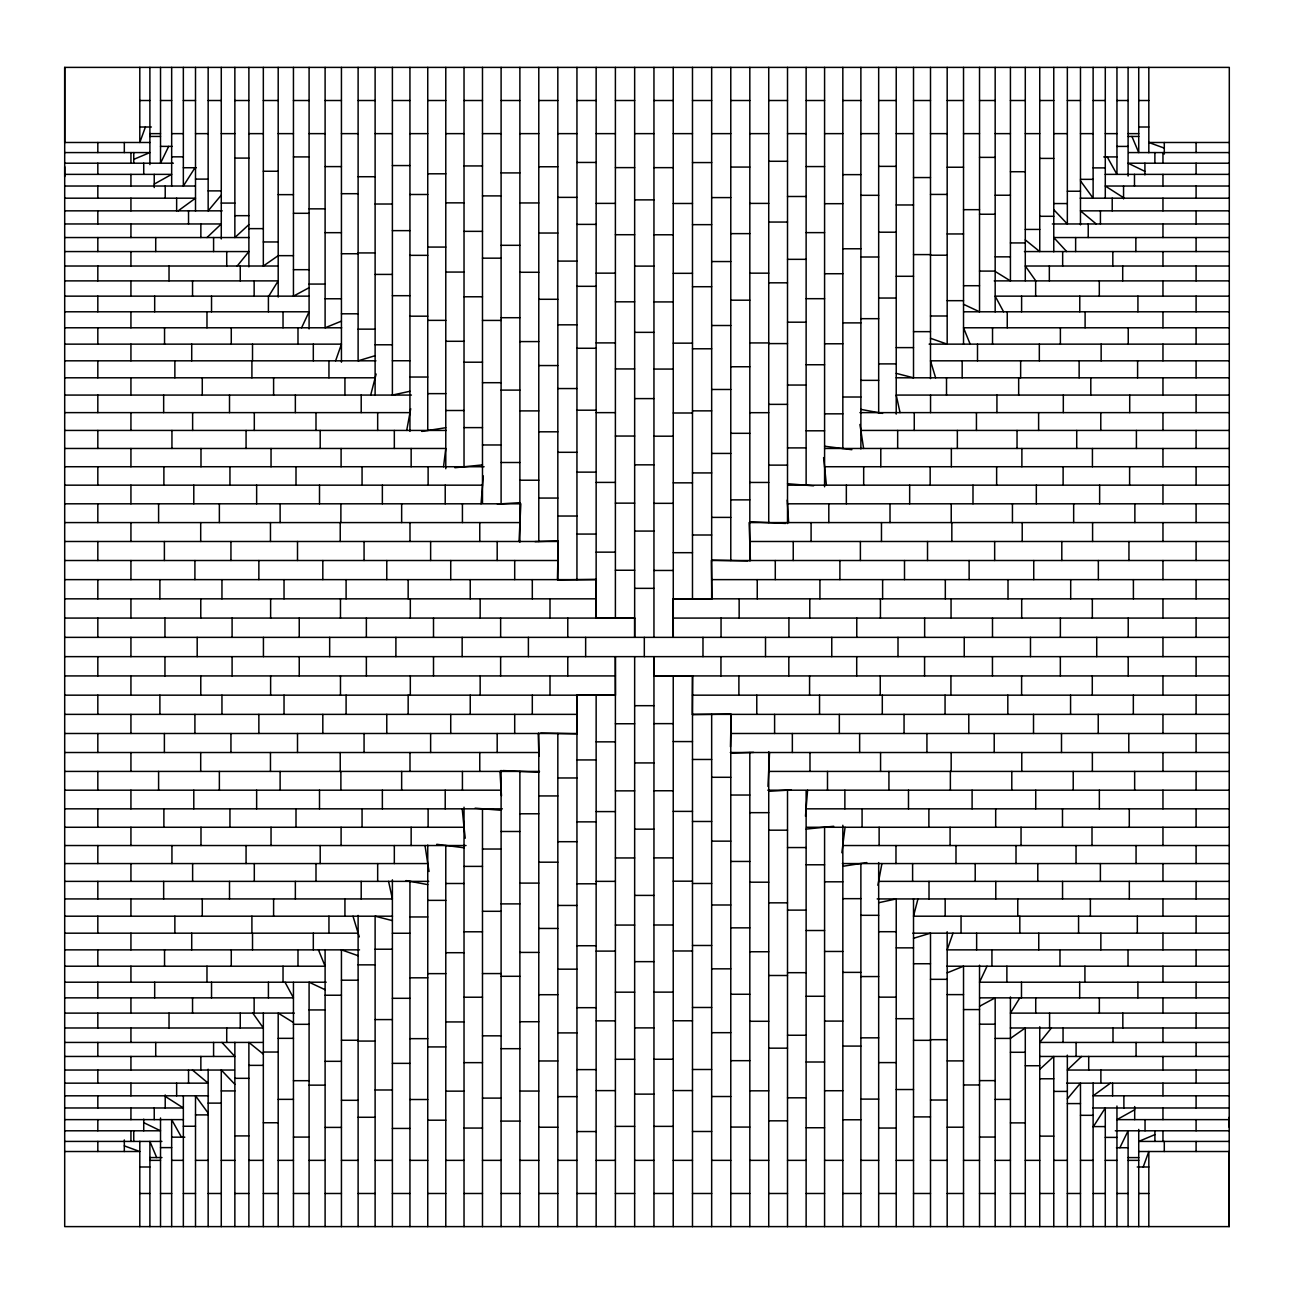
<?xml version="1.0" encoding="UTF-8"?>
<svg xmlns="http://www.w3.org/2000/svg" width="1294" height="1294" viewBox="0 0 1294 1294"><rect width="100%" height="100%" fill="white"/><g stroke="black" fill="none" stroke-linecap="round" stroke-linejoin="round"><path stroke-width="1.5" d="M64.7 176.696L64.7 166.748M64.7 67.385L64.7 1226.615L1229.203 1226.615L1229.3 67.385L64.7 67.385L64.7 142.486L150.007 142.486M64.7 579.631L596.291 579.631L596.033 618.079L634.658 618.047L634.658 637.36L634.658 67.385M1229.203 714.369L692.322 714.369L692.581 675.921L653.955 675.953L653.955 656.64L653.955 1226.615M1229.203 1226.615L1229.203 1151.514L1138.623 1151.514M1229.203 1127.252L1229.203 1117.304M557.439 579.631L558.296 541.49L64.7 541.49M730.463 746.8L731.175 714.369M519.056 541.49L520.835 503.803L64.7 503.803M767.973 786.445L769.558 752.51M481.044 503.803L483.293 475.949M805.483 816.207L807.585 790.197M443.535 466.73L445.783 448.468L64.7 448.468M841.86 852.746L845.079 827.27M406.704 430.433L410.716 408.726M877.898 885.274L881.91 863.567M370.682 395.074L376.15 374.031M917.947 898.926L913.515 916.201L1229.203 916.201M335.599 360.816L341.438 344.139L64.7 344.139M953.015 933.184L947.176 949.861L1229.203 949.861M145.413 127.006L139.801 142.486L139.801 67.385M1143.2 1166.994L1148.829 1151.514L1148.829 1226.615M301.583 327.786L309.088 311.789L64.7 311.789M987.031 966.214L979.526 982.211L1229.203 982.211M168.673 146.384L160.521 163.206L160.521 67.385M1119.876 1147.729L1128.093 1130.794L1128.093 1226.615M268.764 296.148L278.194 280.879L64.7 280.879M1019.85 997.852L1010.42 1013.121L1229.203 1013.121M195.006 167.735L183.344 186.029L183.344 67.385M1093.398 1126.589L1105.286 1107.971L1105.286 1226.615M237.206 266.014L248.885 251.57L64.7 251.57M1051.407 1027.986L1039.745 1042.43L1229.203 1042.43M221.274 195.103L208.156 210.841L208.156 67.385M1067.34 1098.897L1080.474 1083.159L1080.474 1226.615M206.991 237.546L221.274 223.959L64.7 223.959M1081.622 1056.454L1067.34 1070.041L1229.203 1070.041M248.885 224.622L234.861 237.546L234.861 67.385M1039.745 1069.378L1053.769 1056.454L1053.769 1226.615M178.168 210.841L195.507 198.192L64.7 198.192M1110.446 1083.159L1093.123 1095.808L1229.203 1095.808M154.229 184.088L171.665 174.367L64.7 174.367M1134.692 1109.751L1116.948 1119.634L1229.203 1119.634M309.088 287.705L293.447 296.148L293.447 67.385M979.526 1006.295L995.167 997.852L995.167 1226.615M133.751 159.372L149.894 152.579L64.7 152.579M1154.911 1134.612L1138.736 1141.421L1229.203 1141.421M341.438 321.138L325.101 327.786L325.101 67.385M947.176 972.862L963.529 966.214L963.529 1226.615M375.114 355.704L358.115 360.816L358.115 67.385M913.515 938.296L930.499 933.184L930.499 1226.615M409.939 391.273L392.389 395.074L392.389 67.385M878.675 902.727L896.224 898.926L896.224 1226.615M421.812 431.42L445.783 427.716M842.831 866.284L866.818 862.58M454.906 467.732L482.484 464.902M806.13 829.098L833.708 826.268M497.381 504.045L519.881 502.687M768.733 791.313L791.232 789.955M535.02 541.62L557.827 540.908M730.787 753.092L753.609 752.38M596.146 579.421L557.827 579.922L557.827 67.385M692.484 714.579L730.787 714.078L730.787 1226.615M139.801 100.511L149.894 100.511M160.521 100.511L171.665 100.511M183.344 100.511L195.507 100.511M208.156 100.511L221.274 100.511M234.861 100.511L248.885 100.511M263.329 100.511L278.194 100.511M293.447 100.511L309.088 100.511M325.101 100.511L341.438 100.511M358.115 100.511L375.114 100.511M392.389 100.511L409.939 100.511M427.748 100.511L445.783 100.511M464.028 100.511L482.484 100.511M501.101 100.511L519.881 100.511M538.789 100.511L557.827 100.511M576.946 100.511L596.146 100.511M615.394 100.511L634.658 100.511M653.955 100.511L673.236 100.511M692.484 100.511L711.668 100.511M730.787 100.511L749.824 100.511M768.733 100.511L787.512 100.511M806.13 100.511L824.585 100.511M842.831 100.511L860.882 100.511M878.675 100.511L896.224 100.511M913.515 100.511L930.499 100.511M947.176 100.511L963.529 100.511M979.526 100.511L995.167 100.511M1010.42 100.511L1025.285 100.511M1039.745 100.511L1053.769 100.511M1067.34 100.511L1080.474 100.511M1093.123 100.511L1105.286 100.511M1116.948 100.511L1128.093 100.511M1138.736 100.511L1148.829 100.511M139.801 127.006L151.382 127.006M1138.736 127.006L1148.829 127.006M149.894 133.638L160.521 133.638M171.665 133.638L183.344 133.638M195.507 133.638L208.156 133.638M221.274 133.638L234.861 133.638M248.885 133.638L263.329 133.638M278.194 133.638L293.447 133.638M309.088 133.638L325.101 133.638M341.438 133.638L358.115 133.638M375.114 133.638L392.389 133.638M409.939 133.638L427.748 133.638M445.783 133.638L464.028 133.638M482.484 133.638L501.101 133.638M519.881 133.638L538.789 133.638M557.827 133.638L576.946 133.638M596.146 133.638L615.394 133.638M634.658 133.638L653.955 133.638M673.236 133.638L692.484 133.638M711.668 133.638L730.787 133.638M749.824 133.638L768.733 133.638M787.512 133.638L806.13 133.638M824.585 133.638L842.831 133.638M860.882 133.638L878.675 133.638M896.224 133.638L913.515 133.638M930.499 133.638L947.176 133.638M963.529 133.638L979.526 133.638M995.167 133.638L1010.42 133.638M1025.285 133.638L1039.745 133.638M1053.769 133.638L1067.34 133.638M1080.474 133.638L1093.123 133.638M1105.286 133.638L1116.948 133.638M1128.093 133.638L1138.736 133.638M149.894 136.436L160.521 136.436M1128.093 136.452L1138.736 136.452M1229.203 142.486L1148.829 142.486L1164.293 148.114M160.521 146.384L172.183 146.384M1116.948 146.416L1128.093 146.416M1128.724 152.579L1229.203 152.579M171.665 156.833L183.344 156.833M293.447 156.914L309.088 156.914M1103.75 156.914L1116.948 156.914M979.526 157.367L995.167 157.367M234.861 158.094L248.885 158.094M1039.745 158.402L1053.769 158.402M768.733 161.281L787.512 161.281M576.946 162.446L596.146 162.446M692.484 162.575L711.668 162.575M64.7 163.206L173.364 163.206M1229.203 163.206L1128.093 163.206L1144.915 171.374M392.389 165.567L409.939 165.567M464.028 165.939L482.484 165.939M878.675 166.36L896.224 166.36M325.101 166.602L341.438 166.602M806.13 166.57L824.585 166.57M538.789 166.764L557.827 166.764M730.787 167.072L749.824 167.072M947.176 167.233L963.529 167.233M183.344 167.735L196.219 167.735M615.394 167.622L634.658 167.622M653.955 167.654L673.236 167.654M1093.123 167.896L1105.286 167.896M263.329 171.245L278.194 171.245M1010.42 171.73L1025.285 171.73M501.101 172.911L519.881 172.911M427.748 173.8L445.783 173.8M1105.222 174.367L1229.203 174.367M842.831 174.641L860.882 174.641M358.115 176.728L375.114 176.728M913.515 177.553L930.499 177.553M195.507 179.106L208.156 179.106M1080.474 179.348L1093.123 179.348M64.7 186.029L195.281 186.029M1229.203 186.029L1105.286 186.029L1123.564 197.707M208.156 190.881L221.274 190.881M1067.34 191.237L1080.474 191.237M341.438 193.696L358.115 193.696M930.499 194.423L947.176 194.423M278.194 194.65L293.447 194.65M409.939 194.488L427.748 194.488M995.167 195.232L1010.42 195.232M860.882 195.313L878.675 195.313M482.484 195.895L501.101 195.895M787.512 196.494L806.13 196.494M557.827 197.367L576.946 197.367M711.668 197.594L730.787 197.594M1080.231 198.192L1229.203 198.192M634.658 199.874L653.955 199.874M221.274 203.077L234.861 203.077M445.783 202.851L464.028 202.851M519.881 202.948L538.789 202.948M596.146 203.384L615.394 203.384M673.236 203.481L692.484 203.481M749.824 203.401L768.733 203.401M1053.769 203.562L1067.34 203.562M824.585 203.692L842.831 203.692M375.114 204.015L392.389 204.015M896.224 204.97L913.515 204.97M309.088 208.852L325.101 208.852M963.529 209.677L979.526 209.677M64.7 210.841L222.164 210.841M1229.203 210.841L1080.474 210.841L1096.212 223.959M293.447 213.3L309.088 213.3M979.526 214.238L995.167 214.238M234.861 215.677L248.885 215.677M1039.745 216.292L1053.769 216.292M768.733 222.05L787.512 222.05M1052.345 223.959L1229.203 223.959M576.946 224.38L596.146 224.38M692.484 224.655L711.668 224.655M248.885 228.634L263.329 228.634M1025.285 229.426L1039.745 229.426M392.389 230.639L409.939 230.639M464.028 231.351L482.484 231.351M878.675 232.208L896.224 232.208M325.101 232.677L341.438 232.677M806.13 232.629L824.585 232.629M538.789 233.033L557.827 233.033M730.787 233.632L749.824 233.632M947.176 233.955L963.529 233.955M615.394 234.715L634.658 234.715M653.955 234.78L673.236 234.78M64.7 237.546L249.127 237.546M1229.203 237.546L1053.769 237.546L1066.693 251.57M263.329 241.962L278.194 241.962M1010.42 242.932L1025.285 242.932M501.101 245.31L519.881 245.31M427.748 247.073L445.783 247.073M842.831 248.772L860.882 248.772M1024.427 251.57L1229.203 251.57M358.115 252.928L375.114 252.928M341.438 253.737L358.115 253.737M913.515 254.595L930.499 254.595M409.939 255.339L427.748 255.339M930.499 255.209L947.176 255.209M293.447 255.662L278.194 255.662L263.329 266.014L263.329 67.385M860.882 257.005L878.675 257.005M995.167 256.843L1010.42 256.843M482.484 258.169L501.101 258.169M787.512 259.334L806.13 259.334M557.827 261.097L576.946 261.097M711.668 261.55L730.787 261.55M64.7 266.014L278.064 266.014M634.658 266.111L653.955 266.111M1229.203 266.014L1025.285 266.014L1035.798 280.879M293.447 269.686L309.088 269.686M979.526 271.093L995.167 271.093M445.783 272.063L464.028 272.063M519.881 272.274L538.789 272.274M596.146 273.147L615.394 273.147M749.824 273.163L768.733 273.163M673.236 273.325L692.484 273.325M824.585 273.73L842.831 273.73M375.114 274.409L392.389 274.409M896.224 276.285L913.515 276.285M994.245 280.879L1229.203 280.879M768.733 282.82L787.512 282.82M309.088 284.065L325.101 284.065M963.529 285.715L979.526 285.715M576.946 286.314L596.146 286.314M692.484 286.718L711.668 286.718M392.389 295.695L409.939 295.695M64.7 296.148L309.185 296.148M1229.203 296.148L995.167 296.148L1003.594 311.789M464.028 296.779L482.484 296.779M878.675 298.041L896.224 298.041M325.101 298.768L341.438 298.768M806.13 298.688L824.585 298.688M538.789 299.286L557.827 299.286M730.787 300.192L749.824 300.192M947.176 300.677L963.529 300.677M615.394 301.825L634.658 301.825M653.955 301.923L673.236 301.923M964.337 311.789L1229.203 311.789M341.438 313.795L358.115 313.795M930.499 315.995L947.176 315.995M409.939 316.189L427.748 316.189M501.101 317.709L519.881 317.709M860.882 318.68L878.675 318.68M427.748 320.362L445.783 320.362M482.484 320.427L501.101 320.427M787.512 322.19L806.13 322.19M842.831 322.885L860.882 322.885M557.827 324.826L576.946 324.826M711.668 325.506L730.787 325.506M64.7 327.786L341.665 327.786M1229.203 327.786L963.529 327.786L970.16 344.139M358.115 329.145L375.114 329.145M913.515 331.652L930.499 331.652M634.658 332.348L653.955 332.348M445.783 341.292L464.028 341.292M519.881 341.584L538.789 341.584M596.146 342.894L615.394 342.894M749.824 342.926L768.733 342.926M673.236 343.153L692.484 343.153M768.733 343.589L787.512 343.589M824.585 343.783L842.831 343.783M929.108 344.139L1229.203 344.139M375.114 344.786L392.389 344.786M896.224 347.617L913.515 347.617M576.946 348.264L596.146 348.264M692.484 348.782L711.668 348.782M392.389 360.751L409.939 360.751M64.7 360.816L375.923 360.816M1229.203 360.816L930.499 360.816L935.611 377.799M464.028 362.207L482.484 362.207M878.675 363.889L896.224 363.889M806.13 364.746L824.585 364.746M538.789 365.555L557.827 365.555M730.787 366.752L749.824 366.752M615.394 368.936L634.658 368.936M653.955 369.065L673.236 369.065M409.939 377.039L427.748 377.039M64.7 377.799L375.114 377.799M896.176 377.799L1229.203 377.799M860.882 380.355L878.675 380.355M482.484 382.7L501.101 382.7M787.512 385.046L806.13 385.046M557.827 388.556L576.946 388.556M711.668 389.478L730.787 389.478M501.101 390.109L519.881 390.109M427.748 393.635L445.783 393.635M64.7 395.074L411.411 395.074M1229.203 395.074L896.224 395.074L900.042 412.624M842.831 397.015L860.882 397.015M634.658 398.601L653.955 398.601M768.733 404.359L787.512 404.359M576.946 410.198L596.146 410.198M445.783 410.505L464.028 410.505M519.881 410.894L538.789 410.894M692.484 410.861L711.668 410.861M64.7 412.624L409.939 412.624M596.146 412.64L615.394 412.64M749.824 412.689L768.733 412.689M859.944 412.624L1229.203 412.624M673.236 412.996L692.484 412.996M824.585 413.837L842.831 413.837M464.028 427.618L482.484 427.618M64.7 430.433L446.236 430.433M859.895 424.497L860.882 430.433L1229.203 430.433M806.13 430.805L824.585 430.805M538.789 431.808L557.827 431.808M730.787 433.312L749.824 433.312M615.394 436.046L634.658 436.046M653.955 436.191L673.236 436.191M482.484 444.974L501.101 444.974M787.512 447.902L806.13 447.902M824.585 448.468L1229.203 448.468M557.827 452.302L576.946 452.302M711.668 453.434L730.787 453.434M501.101 462.508L519.881 462.508M634.658 464.837L653.955 464.837M768.733 465.128L787.512 465.128M64.7 466.73L484.102 466.73M823.582 457.591L824.585 466.73L1229.203 466.73M576.946 472.132L596.146 472.132M692.484 472.925L711.668 472.925M519.881 480.22L538.789 480.22M596.146 482.403L615.394 482.403M749.824 482.452L768.733 482.452M673.236 482.84L692.484 482.84M64.7 485.169L482.484 485.169M788.256 485.169L1229.203 485.169M538.789 498.061L557.827 498.061M730.787 499.872L749.824 499.872M615.394 503.14L634.658 503.14M653.955 503.334L673.236 503.334M787.253 500.066L787.512 503.803L1229.203 503.803M557.827 516.031L576.946 516.031M711.668 517.39L730.787 517.39M64.7 522.582L519.881 522.582M1229.203 522.582L749.129 522.582L750.391 560.512M634.658 531.074L653.955 531.074M576.946 534.066L596.146 534.066M692.484 535.004L711.668 535.004M749.824 541.49L1229.203 541.49M596.146 552.15L615.394 552.15M673.236 552.684L692.484 552.684M64.7 560.512L557.827 560.512M1229.203 560.512L711.376 560.512L711.894 598.831M615.394 570.25L634.658 570.25M653.955 570.46L673.236 570.46M711.668 579.631L1229.203 579.631M634.658 588.349L653.955 588.349M64.7 598.831L596.146 598.831M1229.203 598.831L673.171 598.831L673.268 637.36L673.236 67.385M64.7 618.079L634.675 618.079M673.236 618.079L1229.203 618.079M64.7 637.36L1229.203 637.36M64.7 656.64L1229.203 656.64M64.7 675.921L615.394 675.921L615.443 695.169L64.7 695.169M653.939 675.921L1229.203 675.921M692.484 695.169L1229.203 695.169M634.658 705.683L653.955 705.683M64.7 714.369L576.946 714.369L577.237 733.488L64.7 733.488M653.955 723.637L673.236 723.637M615.394 723.75L634.658 723.75M730.787 733.488L1229.203 733.488M673.236 741.575L692.484 741.575M596.146 741.85L615.394 741.85M64.7 752.51L538.789 752.51L538.935 756.294M730.317 752.51L1229.203 752.51M692.484 759.465L711.668 759.465M576.946 759.934L596.146 759.934M634.658 762.926L653.955 762.926M64.7 771.418L539.485 771.418M768.733 771.418L1229.203 771.418M711.668 777.29L730.787 777.29M557.827 777.969L576.946 777.969M64.7 790.197L501.101 790.197L501.49 795.794M767.779 790.197L1229.203 790.197M653.955 790.763L673.236 790.763M615.394 790.86L634.658 790.86M730.787 795.034L749.824 795.034M538.789 795.939L557.827 795.939M64.7 808.831L502.363 808.831M806.13 808.831L1229.203 808.831M673.236 811.387L692.484 811.387M596.146 811.597L615.394 811.597M749.824 812.664L768.733 812.664M519.881 813.78L538.789 813.78M692.484 821.48L711.668 821.48M576.946 821.868L596.146 821.868M64.7 827.27L464.028 827.27L465.242 838.221M806.502 827.27L1229.203 827.27M634.658 829.163L653.955 829.163M768.733 830.182L787.512 830.182M501.101 831.492L519.881 831.492M711.668 841.149L730.787 841.149M557.827 841.698L576.946 841.698M64.7 845.532L466.05 845.532M842.831 845.532L1229.203 845.532M787.512 847.554L806.13 847.554M482.484 849.026L501.101 849.026M653.955 857.89L673.236 857.89M615.394 857.954L634.658 857.954M730.787 861.448L749.824 861.448M538.789 862.192L557.827 862.192M64.7 863.567L427.748 863.567L429.058 871.477M842.362 863.567L1229.203 863.567M806.13 864.78L824.585 864.78M464.028 866.382L482.484 866.382M596.146 881.36L615.394 881.36M673.236 881.182L692.484 881.182M64.7 881.376L428.718 881.376M878.675 881.376L1229.203 881.376M824.585 881.812L842.831 881.812M749.824 882.201L768.733 882.201M519.881 883.106L538.789 883.106M445.783 883.495L464.028 883.495M692.484 883.479L711.668 883.479M576.946 883.802L596.146 883.802M634.658 895.399L653.955 895.399M842.831 898.667L860.882 898.667M64.7 898.926L392.389 898.926L388.572 881.376M877.186 898.926L1229.203 898.926M427.748 900.365L445.783 900.365M768.733 902.84L787.512 902.84M501.101 903.891L519.881 903.891M711.668 904.991L730.787 904.991M557.827 905.444L576.946 905.444M787.512 910.119L806.13 910.119M482.484 911.299L501.101 911.299M860.882 915.311L878.675 915.311M64.7 916.201L392.503 916.201M409.939 916.961L427.748 916.961M653.955 925L673.236 925M615.394 925.064L634.658 925.064M730.787 927.847L749.824 927.847M538.789 928.445L557.827 928.445M806.13 930.515L824.585 930.515M878.675 931.712L896.224 931.712M464.028 931.793L482.484 931.793M64.7 933.184L358.115 933.184L359.328 936.888M392.389 933.249L409.939 933.249M912.804 933.184L1229.203 933.184M692.484 945.477L711.668 945.477M576.946 945.736L596.146 945.736M896.224 947.855L913.515 947.855M375.114 949.214L392.389 949.214M64.7 949.861L359.522 949.861M596.146 951.106L615.394 951.106M673.236 950.977L692.484 950.977M824.585 951.462L842.831 951.462M749.824 951.753L768.733 951.753M519.881 952.416L538.789 952.416M445.783 952.707L464.028 952.707M634.658 961.652L653.955 961.652M913.515 963.739L930.499 963.739M358.115 964.855L375.114 964.855M64.7 966.214L325.101 966.214L318.453 949.861M946.868 966.214L1229.203 966.214M711.668 968.834L730.787 968.834M557.827 969.174L576.946 969.174M842.831 972.376L860.882 972.376M787.512 972.684L806.13 972.684M427.748 973.638L445.783 973.638M482.484 973.573L501.101 973.573M768.733 975.498L787.512 975.498M501.101 976.291L519.881 976.291M860.882 976.566L878.675 976.566M409.939 977.811L427.748 977.811M930.499 979.332L947.176 979.332M341.438 980.205L358.115 980.205M64.7 982.211L326.201 982.211M653.955 992.126L673.236 992.126M615.394 992.174L634.658 992.174M730.787 994.261L749.824 994.261M538.789 994.714L557.827 994.714M947.176 994.617L963.529 994.617M325.101 995.232L341.438 995.232M806.13 996.267L824.585 996.267M464.028 997.221L482.484 997.221M878.675 997.156L896.224 997.156M64.7 997.852L293.447 997.852L285.02 982.211M979.623 997.852L1229.203 997.852M392.389 998.305L409.939 998.305M692.484 1007.476L711.668 1007.476M576.946 1007.686L596.146 1007.686M963.529 1009.579L979.526 1009.579M309.088 1009.935L325.101 1009.935M64.7 1013.121L294.239 1013.121M896.224 1018.701L913.515 1018.701M375.114 1019.591L392.389 1019.591M596.146 1020.853L615.394 1020.853M673.236 1020.772L692.484 1020.772M824.585 1021.095L842.831 1021.095M749.824 1021.289L768.733 1021.289M519.881 1021.726L538.789 1021.726M445.783 1021.936L464.028 1021.936M979.526 1024.185L995.167 1024.185M293.447 1024.314L309.088 1024.314M64.7 1027.986L263.329 1027.986L252.815 1013.121M634.658 1027.889L653.955 1027.889M1010.388 1027.986L1229.203 1027.986M711.668 1032.677L730.787 1032.677M557.827 1032.903L576.946 1032.903M787.512 1035.249L806.13 1035.249M482.484 1035.831L501.101 1035.831M860.882 1037.837L878.675 1037.837M278.194 1038.338L293.447 1038.338M995.167 1038.419L1010.42 1038.419L1025.285 1027.986L1025.285 1226.615M409.939 1038.661L427.748 1038.661M930.499 1039.68L947.176 1039.68M341.438 1040.263L358.115 1040.263M913.515 1040.327L930.499 1040.327M358.115 1041.072L375.114 1041.072M64.7 1042.43L262.375 1042.43M842.831 1046.086L860.882 1046.086M427.748 1046.927L445.783 1046.927M768.733 1048.172L787.512 1048.172M501.101 1048.69L519.881 1048.69M263.329 1052.038L278.194 1052.038M1010.42 1052.281L1025.285 1052.281M64.7 1056.454L234.861 1056.454L221.937 1042.43M1039.745 1056.454L1229.203 1056.454M615.394 1059.285L634.658 1059.285M653.955 1059.252L673.236 1059.252M730.787 1060.676L749.824 1060.676M538.789 1060.967L557.827 1060.967M947.176 1060.902L963.529 1060.902M325.101 1061.323L341.438 1061.323M806.13 1062.002L824.585 1062.002M464.028 1062.649L482.484 1062.649M878.675 1062.6L896.224 1062.6M392.389 1063.361L409.939 1063.361M248.885 1065.366L263.329 1065.366M1025.285 1065.738L1039.745 1065.738M692.484 1069.491L711.668 1069.491M576.946 1069.62L596.146 1069.62M64.7 1070.041L234.408 1070.041M234.861 1078.323L248.885 1078.323M1039.745 1078.775L1053.769 1078.775M293.447 1080.7L309.088 1080.7M979.526 1080.619L995.167 1080.619M64.7 1083.159L208.156 1083.159L192.418 1070.041M1066.693 1083.159L1229.203 1083.159M309.088 1085.148L325.101 1085.148M963.529 1084.97L979.526 1084.97M896.224 1089.532L913.515 1089.532M375.114 1089.985L392.389 1089.985M596.146 1090.616L615.394 1090.616M673.236 1090.567L692.484 1090.567M749.824 1090.826L768.733 1090.826M824.585 1090.729L842.831 1090.729M221.274 1090.923L234.861 1090.923M519.881 1091.052L538.789 1091.052M445.783 1091.149L464.028 1091.149M1053.769 1091.408L1067.34 1091.408M634.658 1094.126L653.955 1094.126M64.7 1095.808L208.463 1095.808M557.827 1096.633L576.946 1096.633M711.668 1096.519L730.787 1096.519M787.512 1097.813L806.13 1097.813M482.484 1098.105L501.101 1098.105M860.882 1099.107L878.675 1099.107M278.194 1099.35L293.447 1099.35M995.167 1099.399L1010.42 1099.399M409.939 1099.512L427.748 1099.512M930.499 1100.029L947.176 1100.029M341.438 1100.304L358.115 1100.304M208.156 1103.119L221.274 1103.119M1067.34 1103.588L1080.474 1103.588M64.7 1107.971L183.344 1107.971L165.211 1096.39M1092.799 1107.971L1229.203 1107.971M195.507 1114.894L208.156 1114.894M1080.474 1115.315L1093.123 1115.315M913.515 1116.9L930.499 1116.9M358.115 1117.272L375.114 1117.272M64.7 1119.634L183.424 1119.634M842.831 1119.779L860.882 1119.779M427.748 1120.2L445.783 1120.2M768.733 1120.83L787.512 1120.83M501.101 1121.089L519.881 1121.089M263.329 1122.755L278.194 1122.755M1010.42 1122.885L1025.285 1122.885M183.344 1126.249L195.507 1126.249M615.394 1126.378L634.658 1126.378M653.955 1126.362L673.236 1126.362M1092.702 1126.589L1105.286 1126.589M730.787 1127.074L749.824 1127.074M947.176 1127.203L963.529 1127.203M325.101 1127.398L341.438 1127.398M538.789 1127.236L557.827 1127.236M806.13 1127.753L824.585 1127.753M464.028 1128.061L482.484 1128.061M878.675 1128.044L896.224 1128.044M392.389 1128.433L409.939 1128.433M64.7 1130.794L160.521 1130.794L143.731 1122.642M1115.315 1130.794L1229.203 1130.794M692.484 1131.49L711.668 1131.49M576.946 1131.554L596.146 1131.554M234.861 1135.906L248.885 1135.906M1039.745 1136.132L1053.769 1136.132M171.665 1137.167L184.816 1137.167M293.447 1137.086L309.088 1137.086M979.526 1137.054L995.167 1137.054M1105.286 1137.394L1116.948 1137.394M64.7 1141.421L161.912 1141.421M160.521 1147.616L171.665 1147.616M1116.447 1147.729L1128.093 1147.729M64.7 1151.514L139.801 1151.514L124.321 1145.886M149.894 1157.564L161.96 1157.564M1128.093 1157.596L1138.736 1157.596M149.894 1160.362L160.521 1160.362M171.665 1160.362L183.344 1160.362M195.507 1160.362L208.156 1160.362M221.274 1160.362L234.861 1160.362M248.885 1160.362L263.329 1160.362M278.194 1160.362L293.447 1160.362M309.088 1160.362L325.101 1160.362M341.438 1160.362L358.115 1160.362M375.114 1160.362L392.389 1160.362M409.939 1160.362L427.748 1160.362M445.783 1160.362L464.028 1160.362M482.484 1160.362L501.101 1160.362M519.881 1160.362L538.789 1160.362M557.827 1160.362L576.946 1160.362M596.146 1160.362L615.394 1160.362M634.658 1160.362L653.955 1160.362M673.236 1160.362L692.484 1160.362M711.668 1160.362L730.787 1160.362M749.824 1160.362L768.733 1160.362M787.512 1160.362L806.13 1160.362M824.585 1160.362L842.831 1160.362M860.882 1160.362L878.675 1160.362M896.224 1160.362L913.515 1160.362M930.499 1160.362L947.176 1160.362M963.529 1160.362L979.526 1160.362M995.167 1160.362L1010.42 1160.362M1025.285 1160.362L1039.745 1160.362M1053.769 1160.362L1067.34 1160.362M1080.474 1160.362L1093.123 1160.362M1105.286 1160.362L1116.948 1160.362M1128.093 1160.362L1138.736 1160.362M139.801 1166.994L149.894 1166.994M1137.232 1166.994L1148.829 1166.994M139.801 1193.489L149.894 1193.489M160.521 1193.489L171.665 1193.489M183.344 1193.489L195.507 1193.489M208.156 1193.489L221.274 1193.489M234.861 1193.489L248.885 1193.489M263.329 1193.489L278.194 1193.489M293.447 1193.489L309.088 1193.489M325.101 1193.489L341.438 1193.489M358.115 1193.489L375.114 1193.489M392.389 1193.489L409.939 1193.489M427.748 1193.489L445.783 1193.489M464.028 1193.489L482.484 1193.489M501.101 1193.489L519.881 1193.489M538.789 1193.489L557.827 1193.489M576.946 1193.489L596.146 1193.489M615.394 1193.489L634.658 1193.489M653.955 1193.489L673.236 1193.489M692.484 1193.489L711.668 1193.489M730.787 1193.489L749.824 1193.489M768.733 1193.489L787.512 1193.489M806.13 1193.489L824.585 1193.489M842.831 1193.489L860.882 1193.489M878.675 1193.489L896.224 1193.489M913.515 1193.489L930.499 1193.489M947.176 1193.489L963.529 1193.489M979.526 1193.489L995.167 1193.489M1010.42 1193.489L1025.285 1193.489M1039.745 1193.489L1053.769 1193.489M1067.34 1193.489L1080.474 1193.489M1093.123 1193.489L1105.286 1193.489M1116.948 1193.489L1128.093 1193.489M1138.736 1193.489L1148.829 1193.489M673.236 598.734L711.668 598.993L711.668 67.385M576.946 1226.615L576.946 695.007L615.394 695.266M711.668 560.14L747.916 560.933M540.698 733.067L576.946 733.86M749.824 521.757L785.636 523.439M502.978 770.561L538.789 772.243M787.512 483.73L813.522 485.816M475.108 808.184L501.101 810.27M824.585 446.22L851.856 449.697M436.757 844.303L464.028 847.78M860.882 409.389L882.589 413.401M406.041 880.599L427.748 884.611M896.224 373.368L913.515 377.799L913.515 67.385M392.389 920.632L375.114 916.201L375.114 1226.615M930.499 338.284L947.176 344.139L947.176 67.385M358.115 955.716L341.438 949.861L341.438 1226.615M963.529 304.284L979.526 311.789L979.526 67.385M325.101 989.716L309.088 982.211L309.088 1226.615M995.167 271.449L1010.42 280.879L1010.42 67.385M293.447 1022.551L278.194 1013.121L278.194 1226.615M1025.285 239.891L1039.745 251.57L1039.745 67.385M263.329 1054.109L248.885 1042.43L248.885 1226.615M1053.769 209.693L1067.34 223.959L1067.34 67.385M234.861 1084.307L221.274 1070.041L221.274 1226.615M1080.474 180.869L1093.123 198.192L1093.123 67.385M208.156 1113.131L195.507 1095.808L195.507 1226.615M1107.227 156.914L1116.948 174.367L1116.948 67.385M181.435 1137.167L171.665 1119.634L171.665 1226.615M1131.943 136.452L1138.736 152.579L1138.736 67.385M156.687 1157.564L149.894 1141.421L149.894 1226.615M353.003 916.201L358.115 933.184M860.882 430.433L863.599 448.468M425.03 845.532L427.748 863.567M824.585 466.73L826.397 485.169M462.217 808.831L464.028 827.27M787.512 503.803L788.628 522.582M500.002 771.418L501.101 790.197M538.223 733.488L538.789 752.51M576.72 695.169L576.946 714.369M615.362 656.64L615.394 675.921M1196.093 142.486L1196.093 152.579M1196.093 163.206L1196.093 174.367M1196.093 186.029L1196.093 198.192M1196.093 210.841L1196.093 223.959M1196.093 237.546L1196.093 251.57M1196.093 266.014L1196.093 280.879M1196.093 296.148L1196.093 311.789M1196.093 327.786L1196.093 344.139M1196.093 360.816L1196.093 377.799M1196.093 395.074L1196.093 412.624M1196.093 430.433L1196.093 448.468M1196.093 466.73L1196.093 485.169M1196.093 503.803L1196.093 522.582M1196.093 541.49L1196.093 560.512M1196.093 579.631L1196.093 598.831M1196.093 618.079L1196.093 637.36M1196.093 656.64L1196.093 675.921M1196.093 695.169L1196.093 714.369M1196.093 733.488L1196.093 752.51M1196.093 771.418L1196.093 790.197M1196.093 808.831L1196.093 827.27M1196.093 845.532L1196.093 863.567M1196.093 881.376L1196.093 898.926M1196.093 916.201L1196.093 933.184M1196.093 949.861L1196.093 966.214M1196.093 982.211L1196.093 997.852M1196.093 1013.121L1196.093 1027.986M1196.093 1042.43L1196.093 1056.454M1196.093 1070.041L1196.093 1083.159M1196.093 1095.808L1196.093 1107.971M1196.093 1119.634L1196.093 1130.794M1196.093 1141.421L1196.093 1151.514M1164.293 142.486L1164.293 154.067M1164.293 1141.421L1164.293 1151.514M1162.966 152.579L1162.966 163.206M1162.966 174.367L1162.966 186.029M1162.966 198.192L1162.966 210.841M1162.966 223.959L1162.966 237.546M1162.966 251.57L1162.966 266.014M1162.966 280.879L1162.966 296.148M1162.966 311.789L1162.966 327.786M1162.966 344.139L1162.966 360.816M1162.966 377.799L1162.966 395.074M1162.966 412.624L1162.966 430.433M1162.966 448.468L1162.966 466.73M1162.966 485.169L1162.966 503.803M1162.966 522.582L1162.966 541.49M1162.966 560.512L1162.966 579.631M1162.966 598.831L1162.966 618.079M1162.966 637.36L1162.966 656.64M1162.966 675.921L1162.966 695.169M1162.966 714.369L1162.966 733.488M1162.966 752.51L1162.966 771.418M1162.966 790.197L1162.966 808.831M1162.966 827.27L1162.966 845.532M1162.966 863.567L1162.966 881.376M1162.966 898.926L1162.966 916.201M1162.966 933.184L1162.966 949.861M1162.966 966.214L1162.966 982.211M1162.966 997.852L1162.966 1013.121M1162.966 1027.986L1162.966 1042.43M1162.966 1056.454L1162.966 1070.041M1162.966 1083.159L1162.966 1095.808M1162.966 1107.971L1162.966 1119.634M1162.966 1130.794L1162.966 1141.421M1154.879 152.579L1154.879 163.206M1154.911 1130.794L1154.911 1141.421M1148.829 67.385L1148.829 152.692M1144.915 163.206L1144.915 174.868M1145.044 1119.634L1145.044 1130.794M1138.736 1129.419L1138.736 1226.615M1137.927 296.148L1137.927 311.789M1137.895 982.211L1137.895 997.852M1137.604 360.816L1137.604 377.799M1137.329 916.201L1137.329 933.184M1136.407 430.433L1136.407 448.468M1136.067 845.532L1136.067 863.567M1136.083 1042.43L1136.083 1056.454M1135.857 237.546L1135.857 251.57M1134.87 503.803L1134.87 522.582M1134.66 771.418L1134.66 790.197M1134.692 1106.58L1134.692 1119.634M1134.482 174.367L1134.482 186.029M1133.398 579.631L1133.398 598.831M1133.334 695.169L1133.334 714.369M1129.711 395.074L1129.711 412.624M1129.613 466.73L1129.613 485.169M1129.29 808.831L1129.29 827.27M1129.322 881.376L1129.322 898.926M1128.95 541.49L1128.95 560.512M1128.789 733.488L1128.789 752.51M1128.239 327.786L1128.239 344.139M1128.222 618.079L1128.222 637.36M1128.206 656.64L1128.206 675.921M1128.093 67.385L1128.093 176.049M1128.028 949.861L1128.028 966.214M1123.888 1095.808L1123.888 1107.971M1123.564 186.029L1123.564 198.904M1122.836 1013.121L1122.836 1027.986M1122.707 266.014L1122.707 280.879M1116.948 1106.046L1116.948 1226.615M1112.824 251.57L1112.824 266.014M1113.002 1027.986L1113.002 1042.43M1112.614 1083.159L1112.614 1095.808M1112.209 198.192L1112.209 210.841M1105.286 67.385L1105.286 197.966M1101.145 344.139L1101.145 360.816M1100.887 1070.041L1100.887 1083.159M1100.79 412.624L1100.79 430.433M1100.854 933.184L1100.854 949.861M1100.418 210.841L1100.418 223.959M1100.385 863.567L1100.385 881.376M1099.641 485.169L1099.641 503.803M1099.302 280.879L1099.302 296.148M1099.35 790.197L1099.35 808.831M1099.35 997.852L1099.35 1013.121M1098.347 560.512L1098.347 579.631M1098.234 714.369L1098.234 733.488M1096.73 637.36L1096.73 656.64M1093.123 1083.062L1093.123 1226.615M1092.589 522.582L1092.589 541.49M1092.427 448.468L1092.427 466.73M1092.33 598.831L1092.33 618.079M1092.282 675.921L1092.282 695.169M1092.362 752.51L1092.362 771.418M1092.007 827.27L1092.007 845.532M1090.81 377.799L1090.81 395.074M1090.373 898.926L1090.373 916.201M1088.707 1056.454L1088.707 1070.041M1088.222 223.959L1088.222 237.546M1085.1 311.789L1085.1 327.786M1084.922 966.214L1084.922 982.211M1080.474 67.385L1080.474 224.849M1079.778 296.148L1079.778 311.789M1079.681 982.211L1079.681 997.852M1079.131 360.816L1079.131 377.799M1078.565 916.201L1078.565 933.184M1076.721 430.433L1076.721 448.468M1076.09 1042.43L1076.09 1056.454M1076.042 845.532L1076.042 863.567M1075.638 237.546L1075.638 251.57M1073.664 503.803L1073.664 522.582M1073.227 771.418L1073.227 790.197M1070.704 579.631L1070.704 598.831M1070.575 695.169L1070.575 714.369M1067.34 1055.16L1067.34 1226.615M1063.312 395.074L1063.312 412.624M1063.118 466.73L1063.118 485.169M1063.053 1027.986L1063.053 1042.43M1062.665 251.57L1062.665 266.014M1062.487 808.831L1062.487 827.27M1062.552 881.376L1062.552 898.926M1061.808 541.49L1061.808 560.512M1061.501 733.488L1061.501 752.51M1060.384 327.786L1060.384 344.139M1060.368 618.079L1060.368 637.36M1060.336 656.64L1060.336 675.921M1059.98 949.861L1059.98 966.214M1053.769 67.385L1053.769 251.829M1049.58 1013.121L1049.58 1027.986M1049.337 266.014L1049.337 280.879M1039.745 1026.789L1039.745 1226.615M1039.325 344.139L1039.325 360.816M1038.613 412.624L1038.613 430.433M1038.759 933.184L1038.759 949.861M1037.788 863.567L1037.788 881.376M1036.316 485.169L1036.316 503.803M1035.653 280.879L1035.653 296.148M1035.734 790.197L1035.734 808.831M1035.734 997.852L1035.734 1013.121M1033.744 560.512L1033.744 579.631M1033.518 714.369L1033.518 733.488M1030.477 637.36L1030.477 656.64M1025.285 67.385L1025.285 280.766M1022.211 522.582L1022.211 541.49M1021.888 448.468L1021.888 466.73M1021.694 598.831L1021.694 618.079M1021.775 752.51L1021.775 771.418M1021.613 296.148L1021.613 311.789M1021.613 675.921L1021.613 695.169M1021.484 982.211L1021.484 997.852M1021.047 827.27L1021.047 845.532M1020.642 360.816L1020.642 377.799M1019.818 916.201L1019.818 933.184M1018.669 377.799L1018.669 395.074M1017.763 898.926L1017.763 916.201M1017.035 430.433L1017.035 448.468M1016.016 845.532L1016.016 863.567M1012.442 503.803L1012.442 522.582M1011.795 771.418L1011.795 790.197M1010.42 996.946L1010.42 1226.615M1008.01 579.631L1008.01 598.831M1007.816 695.169L1007.816 714.369M1007.25 311.789L1007.25 327.786M1006.878 966.214L1006.878 982.211M996.93 395.074L996.93 412.624M996.639 466.73L996.639 485.169M995.782 881.376L995.782 898.926M995.684 808.831L995.684 827.27M995.167 67.385L995.167 311.886M994.665 541.49L994.665 560.512M994.213 733.488L994.213 752.51M992.53 327.786L992.53 344.139M992.498 618.079L992.498 637.36M992.449 656.64L992.449 675.921M991.932 949.861L991.932 966.214M979.526 965.259L979.526 1226.615M977.504 344.139L977.504 360.816M976.646 933.184L976.646 949.861M976.436 412.624L976.436 430.433M975.207 863.567L975.207 881.376M972.991 485.169L972.991 503.803M972.101 790.197L972.101 808.831M969.125 560.512L969.125 579.631M968.785 714.369L968.785 733.488M964.24 637.36L964.24 656.64M963.529 67.385L963.529 344.35M962.17 360.816L962.17 377.799M961.054 916.201L961.054 933.184M957.35 430.433L957.35 448.468M955.991 845.532L955.991 863.567M951.834 522.582L951.834 541.49M951.349 448.468L951.349 466.73M951.236 503.803L951.236 522.582M951.058 598.831L951.058 618.079M951.171 752.51L951.171 771.418M950.928 675.921L950.928 695.169M950.362 771.418L950.362 790.197M950.087 827.27L950.087 845.532M947.176 931.729L947.176 1226.615M946.512 377.799L946.512 395.074M945.316 579.631L945.316 598.831M945.17 898.926L945.17 916.201M945.057 695.169L945.057 714.369M930.548 395.074L930.548 412.624M930.499 67.385L930.499 378.608M930.16 466.73L930.16 485.169M929.011 881.376L929.011 898.926M928.882 808.831L928.882 827.27M927.523 541.49L927.523 560.512M926.925 733.488L926.925 752.51M924.644 618.079L924.644 637.36M924.579 656.64L924.579 675.921M914.26 412.624L914.26 430.433M913.515 898.764L913.515 1226.615M912.61 863.567L912.61 881.376M909.666 485.169L909.666 503.803M908.485 790.197L908.485 808.831M904.506 560.512L904.506 579.631M904.053 714.369L904.053 733.488M898.004 637.36L898.004 656.64M897.664 430.433L897.664 448.468M896.224 67.385L896.224 414.112M895.982 845.532L895.982 863.567M890.013 503.803L890.013 522.582M888.929 771.418L888.929 790.197M882.621 579.631L882.621 598.831M882.298 695.169L882.298 714.369M881.473 522.582L881.473 541.49M880.793 448.468L880.793 466.73M880.421 598.831L880.421 618.079M880.567 752.51L880.567 771.418M880.244 675.921L880.244 695.169M879.127 827.27L879.127 845.532M878.675 67.385L878.675 412.624M878.675 862.564L878.675 1226.615M863.68 466.73L863.68 485.169M862.079 808.831L862.079 827.27M860.882 67.385L860.882 448.937M860.882 863.567L860.882 1226.615M860.381 541.49L860.381 560.512M859.637 733.488L859.637 752.51M856.774 618.079L856.774 637.36M856.709 656.64L856.709 675.921M846.341 485.169L846.341 503.803M844.869 790.197L844.869 808.831M842.831 67.385L842.831 448.468M842.831 825.265L842.831 1226.615M839.903 560.512L839.903 579.631M839.337 714.369L839.337 733.488M831.767 637.36L831.767 656.64M828.807 503.803L828.807 522.582M827.497 771.418L827.497 790.197M824.585 67.385L824.585 486.787M824.585 827.27L824.585 1226.615M819.927 579.631L819.927 598.831M819.539 695.169L819.539 714.369M811.095 522.582L811.095 541.49M809.785 598.831L809.785 618.079M809.979 752.51L809.979 771.418M809.575 675.921L809.575 695.169M806.13 67.385L806.13 485.169M806.13 790.957L806.13 1226.615M793.238 541.49L793.238 560.512M792.349 733.488L792.349 752.51M788.919 618.079L788.919 637.36M788.822 656.64L788.822 675.921M787.512 67.385L787.512 523.536M787.512 790.197L787.512 1226.615M775.284 560.512L775.284 579.631M774.605 714.369L774.605 733.488M768.733 67.385L768.733 522.582M768.733 751.814L768.733 1226.615M765.514 637.36L765.514 656.64M757.249 579.631L757.249 598.831M756.78 695.169L756.78 714.369M749.824 67.385L749.824 560.981M749.824 752.51L749.824 1226.615M739.149 598.831L739.149 618.079M738.89 675.921L738.89 695.169M730.787 67.385L730.787 560.512M721.049 618.079L721.049 637.36M720.952 656.64L720.952 675.921M711.668 714.369L711.668 1226.615M702.982 637.36L702.982 656.64M692.484 67.385L692.484 598.831M692.484 675.856L692.484 1226.615M673.236 675.921L673.236 1226.615M653.955 67.385L653.955 637.36M644.315 637.36L644.315 656.64M634.658 656.64L634.658 1226.615M615.394 67.385L615.394 618.079M615.394 656.64L615.394 1226.615M596.146 67.385L596.146 618.144M596.146 695.169L596.146 1226.615M585.648 637.36L585.648 656.64M576.946 67.385L576.946 579.631M567.775 618.079L567.775 637.36M567.775 656.64L567.775 675.921M557.827 733.488L557.827 1226.615M549.999 598.831L549.999 618.079M549.999 675.921L549.999 695.169M538.789 67.385L538.789 541.49M538.789 733.019L538.789 1226.615M532.303 579.631L532.303 598.831M532.303 695.169L532.303 714.369M528.389 637.36L528.389 656.64M519.881 67.385L519.881 542.186M519.881 771.418L519.881 1226.615M514.705 560.512L514.705 579.631M514.705 714.369L514.705 733.488M501.101 67.385L501.101 503.803M501.101 770.464L501.101 1226.615M500.632 618.079L500.632 637.36M500.632 656.64L500.632 675.921M497.187 541.49L497.187 560.512M497.187 733.488L497.187 752.51M482.484 67.385L482.484 503.059M482.484 808.831L482.484 1226.615M480.155 598.831L480.155 618.079M480.155 675.921L480.155 695.169M479.767 522.582L479.767 541.49M479.767 752.51L479.767 771.418M470.24 579.631L470.24 598.831M470.24 695.169L470.24 714.369M464.028 67.385L464.028 466.73M464.028 807.213L464.028 1226.615M462.427 503.803L462.427 522.582M462.427 771.418L462.427 790.197M462.152 637.36L462.152 656.64M450.733 560.512L450.733 579.631M450.733 714.369L450.733 733.488M445.783 67.385L445.783 468.735M445.783 845.532L445.783 1226.615M445.217 485.169L445.217 503.803M445.217 790.197L445.217 808.831M433.506 618.079L433.506 637.36M433.506 656.64L433.506 675.921M430.627 541.49L430.627 560.512M430.627 733.488L430.627 752.51M428.12 466.73L428.12 485.169M428.12 808.831L428.12 827.27M427.748 67.385L427.748 430.433M427.748 845.047L427.748 1226.615M411.152 448.468L411.152 466.73M411.152 827.27L411.152 845.532M410.311 598.831L410.311 618.079M410.311 675.921L410.311 695.169M409.988 522.582L409.988 541.49M409.988 752.51L409.988 771.418M409.939 67.385L409.939 431.371M409.939 881.376L409.939 1226.615M408.16 579.631L408.16 598.831M408.16 695.169L408.16 714.369M401.658 503.803L401.658 522.582M401.658 771.418L401.658 790.197M395.899 637.36L395.899 656.64M394.33 430.433L394.33 448.468M394.33 845.532L394.33 863.567M392.389 879.855L392.389 1226.615M386.777 560.512L386.777 579.631M386.777 714.369L386.777 733.488M382.361 485.169L382.361 503.803M382.361 790.197L382.361 808.831M377.67 412.624L377.67 430.433M377.67 863.567L377.67 881.376M375.114 67.385L375.114 395.123M366.364 618.079L366.364 637.36M366.364 656.64L366.364 675.921M364.067 541.49L364.067 560.512M364.067 733.488L364.067 752.51M362.061 466.73L362.061 485.169M362.061 808.831L362.061 827.27M361.204 395.074L361.204 412.624M361.204 881.376L361.204 898.926M358.115 915.424L358.115 1226.615M346.096 579.631L346.096 598.831M346.096 695.169L346.096 714.369M344.932 377.799L344.932 395.074M344.932 898.926L344.932 916.201M341.438 67.385L341.438 362.207M341.098 448.468L341.098 466.73M341.098 827.27L341.098 845.532M340.888 503.803L340.888 522.582M340.888 771.418L340.888 790.197M340.468 598.831L340.468 618.079M340.468 675.921L340.468 695.169M340.225 522.582L340.225 541.49M340.225 752.51L340.225 771.418M329.663 637.36L329.663 656.64M328.951 360.816L328.951 377.799M328.951 916.201L328.951 933.184M325.101 949.634L325.101 1226.615M322.821 560.512L322.821 579.631M322.821 714.369L322.821 733.488M320.2 430.433L320.2 448.468M320.2 845.532L320.2 863.567M319.505 485.169L319.505 503.803M319.505 790.197L319.505 808.831M315.995 412.624L315.995 430.433M315.995 863.567L315.995 881.376M313.31 344.139L313.31 360.816M313.31 933.184L313.31 949.861M309.088 67.385L309.088 328.919M299.238 618.079L299.238 637.36M299.238 656.64L299.238 675.921M297.992 327.786L297.992 344.139M297.992 949.861L297.992 966.214M297.507 541.49L297.507 560.512M297.507 733.488L297.507 752.51M296.002 466.73L296.002 485.169M296.002 808.831L296.002 827.27M295.356 395.074L295.356 412.624M295.356 881.376L295.356 898.926M293.447 982.34L293.447 1226.615M284.033 579.631L284.033 598.831M284.033 695.169L284.033 714.369M283.03 311.789L283.03 327.786M283.03 966.214L283.03 982.211M280.119 503.803L280.119 522.582M280.119 771.418L280.119 790.197M278.194 67.385L278.194 297.07M273.6 377.799L273.6 395.074M273.6 898.926L273.6 916.201M271.044 448.468L271.044 466.73M271.044 827.27L271.044 845.532M270.624 598.831L270.624 618.079M270.624 675.921L270.624 695.169M270.462 522.582L270.462 541.49M270.462 752.51L270.462 771.418M268.408 296.148L268.408 311.789M268.408 982.211L268.408 997.852M263.426 637.36L263.426 656.64M263.329 1013.04L263.329 1226.615M258.865 560.512L258.865 579.631M258.865 714.369L258.865 733.488M256.649 485.169L256.649 503.803M256.649 790.197L256.649 808.831M254.142 280.879L254.142 296.148M254.303 412.624L254.303 430.433M254.303 863.567L254.303 881.376M254.142 997.852L254.142 1013.121M252.524 344.139L252.524 360.816M252.524 933.184L252.524 949.861M251.909 360.816L251.909 377.799M251.909 916.201L251.909 933.184M248.885 67.385L248.885 266.871M246.07 430.433L246.07 448.468M246.07 845.532L246.07 863.567M240.247 266.014L240.247 280.879M240.247 1013.121L240.247 1027.986M234.861 1042.333L234.861 1226.615M232.095 618.079L232.095 637.36M232.095 656.64L232.095 675.921M231.27 327.786L231.27 344.139M231.27 949.861L231.27 966.214M230.947 541.49L230.947 560.512M230.947 733.488L230.947 752.51M229.944 466.73L229.944 485.169M229.944 808.831L229.944 827.27M229.507 395.074L229.507 412.624M229.507 881.376L229.507 898.926M226.725 251.57L226.725 266.014M226.725 1027.986L226.725 1042.43M221.953 579.631L221.953 598.831M221.953 695.169L221.953 714.369M221.274 67.385L221.274 238.953M219.365 503.803L219.365 522.582M219.365 771.418L219.365 790.197M213.591 237.546L213.591 251.57M213.591 1042.43L213.591 1056.454M211.537 296.148L211.537 311.789M211.537 982.211L211.537 997.852M208.156 1069.248L208.156 1226.615M206.975 311.789L206.975 327.786M206.975 966.214L206.975 982.211M202.268 377.799L202.268 395.074M202.268 898.926L202.268 916.201M200.861 223.959L200.861 237.546M200.991 448.468L200.991 466.73M200.78 598.831L200.78 618.079M200.78 675.921L200.78 695.169M200.991 827.27L200.991 845.532M200.861 1056.454L200.861 1070.041M200.699 522.582L200.699 541.49M200.699 752.51L200.699 771.418M197.189 637.36L197.189 656.64M195.507 67.385L195.507 211.068M194.909 560.512L194.909 579.631M194.909 714.369L194.909 733.488M193.793 485.169L193.793 503.803M193.793 790.197L193.793 808.831M192.547 280.879L192.547 296.148M192.628 412.624L192.628 430.433M192.628 863.567L192.628 881.376M192.547 997.852L192.547 1013.121M191.722 344.139L191.722 360.816M191.722 933.184L191.722 949.861M188.536 210.841L188.536 223.959M188.536 1070.041L188.536 1083.159M183.344 1096.099L183.344 1226.615M176.647 198.192L176.647 210.841M176.647 1083.159L176.647 1095.808M174.868 360.816L174.868 377.799M174.868 916.201L174.868 933.184M171.94 430.433L171.94 448.468M171.94 845.532L171.94 863.567M171.665 67.385L171.665 186.077M169.029 266.014L169.029 280.879M169.029 1013.121L169.029 1027.986M165.211 186.029L165.211 198.192M165.211 1094.95L165.211 1107.971M164.953 618.079L164.953 637.36M164.953 656.64L164.953 675.921M164.548 327.786L164.548 344.139M164.387 541.49L164.387 560.512M164.387 733.488L164.387 752.51M164.548 949.861L164.548 966.214M163.885 466.73L163.885 485.169M163.885 808.831L163.885 827.27M163.659 395.074L163.659 412.624M163.659 881.376L163.659 898.926M160.521 1117.967L160.521 1226.615M159.89 579.631L159.89 598.831M159.89 695.169L159.89 714.369M158.596 503.803L158.596 522.582M158.596 771.418L158.596 790.197M155.717 237.546L155.717 251.57M155.717 1042.43L155.717 1056.454M154.682 296.148L154.682 311.789M154.682 982.211L154.682 997.852M154.229 174.367L154.229 187.549M154.229 1107.971L154.229 1119.634M149.894 67.385L149.894 164.597M143.731 163.206L143.731 174.367M143.731 1119.132L143.731 1130.794M139.801 1141.308L139.801 1226.615M133.751 152.579L133.751 163.206M133.751 1130.794L133.751 1141.421M130.937 152.579L130.937 163.206M130.937 174.367L130.937 186.029M130.937 198.192L130.937 210.841M130.937 223.959L130.937 237.546M130.937 251.57L130.937 266.014M130.937 280.879L130.937 296.148M130.937 311.789L130.937 327.786M130.937 344.139L130.937 360.816M130.937 377.799L130.937 395.074M130.937 412.624L130.937 430.433M130.937 448.468L130.937 466.73M130.937 485.169L130.937 503.803M130.937 522.582L130.937 541.49M130.937 560.512L130.937 579.631M130.937 598.831L130.937 618.079M130.937 637.36L130.937 656.64M130.937 675.921L130.937 695.169M130.937 714.369L130.937 733.488M130.937 752.51L130.937 771.418M130.937 790.197L130.937 808.831M130.937 827.27L130.937 845.532M130.937 863.567L130.937 881.376M130.937 898.926L130.937 916.201M130.937 933.184L130.937 949.861M130.937 966.214L130.937 982.211M130.937 997.852L130.937 1013.121M130.937 1027.986L130.937 1042.43M130.937 1056.454L130.937 1070.041M130.937 1083.159L130.937 1095.808M130.937 1107.971L130.937 1119.634M130.937 1130.794L130.937 1141.421M124.321 142.486L124.321 152.579M124.321 1139.933L124.321 1151.514M97.826 142.486L97.826 152.579M97.826 163.206L97.826 174.367M97.826 186.029L97.826 198.192M97.826 210.841L97.826 223.959M97.826 237.546L97.826 251.57M97.826 266.014L97.826 280.879M97.826 296.148L97.826 311.789M97.826 327.786L97.826 344.139M97.826 360.816L97.826 377.799M97.826 395.074L97.826 412.624M97.826 430.433L97.826 448.468M97.826 466.73L97.826 485.169M97.826 503.803L97.826 522.582M97.826 541.49L97.826 560.512M97.826 579.631L97.826 598.831M97.826 618.079L97.826 637.36M97.826 656.64L97.826 675.921M97.826 695.169L97.826 714.369M97.826 733.488L97.826 752.51M97.826 771.418L97.826 790.197M97.826 808.831L97.826 827.27M97.826 845.532L97.826 863.567M97.826 881.376L97.826 898.926M97.826 916.201L97.826 933.184M97.826 949.861L97.826 966.214M97.826 982.211L97.826 997.852M97.826 1013.121L97.826 1027.986M97.826 1042.43L97.826 1056.454M97.826 1070.041L97.826 1083.159M97.826 1095.808L97.826 1107.971M97.826 1119.634L97.826 1130.794M97.826 1141.421L97.826 1151.514"/></g></svg>
